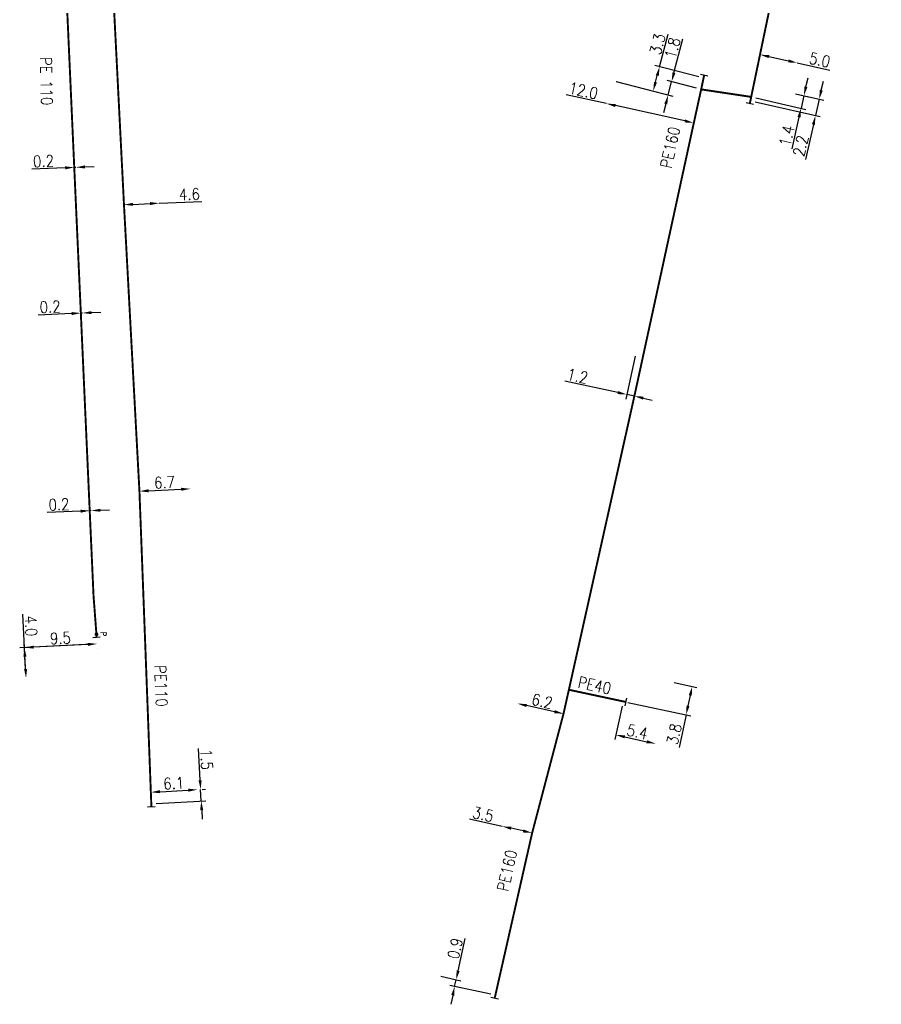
# Model space of a CAD drawing. Header units: millimetres. Extents: x 115991 to 117009, y 129000 to 129990.
# Drawn here: x 116446.6 to 116559.3, y 129015.9 to 129144.6 of the extents above; entities that cross this region are included whole.
import ezdxf
from ezdxf.enums import TextEntityAlignment as Align

# ---------------------------------------------------------------- set-up
doc = ezdxf.new("R2010")
doc.units = ezdxf.units.MM
doc.header["$PDMODE"] = 34
doc.linetypes.add('L_25_PE', pattern=[2000, 1000, 1000])
doc.linetypes.add('L_RAC_PE', pattern=[3.5, 2, -1.5])
doc.layers.get('0').update_dxf_attribs({"linetype": 'CONTINUOUS'})
doc.layers.get('DEFPOINTS').update_dxf_attribs({"linetype": 'CONTINUOUS'})
for name, color, linetype in [('L_150', 1, 'CONTINUOUS'), ('L_300', 7, 'CONTINUOUS'), ('L_340', 7, 'CONTINUOUS')]:
    doc.layers.add(name, color=color, linetype=linetype)
doc.layers.add('L_170', color=7, linetype='CONTINUOUS', plot=False)
doc.styles.add('G_ROMANS', font='ROMANS.SHX', dxfattribs={"width": 0.75})
doc.styles.get("Standard").update_dxf_attribs({"font": 'romans.shx', "width": 0.85})
doc.dimstyles.get("Standard").update_dxf_attribs({"dimtxt": 1.5, "dimasz": 1.2, "dimexe": 0.625, "dimexo": 0.625, "dimgap": 0.25, "dimtad": 1, "dimdec": 1, "dimzin": 0, "dimdsep": 46, "dimtxsty": 'Standard', "dimcen": -0.5, "dimadec": 0, "dimazin": 0, "dimtfac": 1, "dimtdec": 1, "dimtmove": 0, "dimatfit": 3, "dimfxl": 0, "dimtolj": 1, "dimtzin": 0, "dimarcsym": 0})

# ---------------------------------------------------------------- blocks, each defined once
blk = doc.blocks.new('L_340_07')
at = {"color": 0, "linetype": 'Continuous', "const_width": 0.25, "flags": 128}
blk.add_lwpolyline([(0, 0), (1.25, 0)], dxfattribs=at)
at = {"color": 0, "linetype": 'Continuous', "flags": 128}
blk.add_lwpolyline([(1.25, -0.5), (1.25, 0.5)], dxfattribs=at)
at = {"color": 0, "linetype": 'Continuous', "style": 'G_ROMANS', "width": 0.75, "flags": 3}
for tag, p in [('DEF_LEG', (0.72, -3.47)), ('DEF_COUP', (0.72, -5.97)), ('DEF_TYPE', (0.72, -8.47))]:
    blk.add_attdef(tag, text='', height=1.2, dxfattribs=at).set_placement(p, align=Align.MIDDLE)
blk = doc.blocks.new('L_300_12')
at = {"color": 0, "linetype": 'Continuous', "const_width": 0.497, "flags": 128}
blk.add_lwpolyline([(-0.25, 0, 1), (0.25, 0, 1)], format="xyb", close=True, dxfattribs=at)
at = {"color": 0, "linetype": 'Continuous', "style": 'G_ROMANS', "width": 0.75}
blk.add_text('P', height=1.5, dxfattribs=at).set_placement((0, 1.85), align=Align.MIDDLE)
at = {"color": 0, "linetype": 'Continuous', "style": 'G_ROMANS', "width": 0.75, "flags": 3}
for tag, p in [('DEF_LEG', (0, -5)), ('DEF_COUP', (0, -7.5)), ('DEF_TYPE', (0, -10))]:
    blk.add_attdef(tag, text='', height=1.2, dxfattribs=at).set_placement(p, align=Align.MIDDLE)
blk = doc.blocks.new('*D2')
at = {"layer": 'DEFPOINTS', "color": 0, "linetype": 'Continuous', "transparency": 16777216}
for p in [(116456.75, 129063.01), (116447.26, 129062.52), (116447.47, 129058.53)]:
    blk.add_point(p, dxfattribs=at)
at = {"layer": 'L_340', "color": 0, "linetype": 'Continuous', "lineweight": -2, "transparency": 16777216}
for p, q in [((116447.43, 129059.15), (116447.23, 129063.15)), ((116455.55, 129062.94), (116448.46, 129062.58)), ((116456.78, 129062.38), (116456.78, 129062.38))]:
    blk.add_line(p, q, dxfattribs=at)
at = {"layer": 'L_340', "color": 0, "linetype": 'Continuous', "transparency": 16777216}
for points in [[(116455.54, 129063.14), (116455.56, 129062.74), (116456.75, 129063.01)], [(116448.45, 129062.78), (116448.47, 129062.39), (116447.26, 129062.52)]]:
    blk.add_solid(points, dxfattribs=at)
at = {"layer": 'L_340', "color": 0, "linetype": 'Continuous', "transparency": 16777216, "insert": (116451.96, 129063.76), "char_height": 1.5, "attachment_point": 5, "rotation": 2.9056}
blk.add_mtext('\\A1;9.5', dxfattribs=at)
blk = doc.blocks.new('*D3')
at = {"layer": 'DEFPOINTS', "color": 0, "linetype": 'Continuous', "transparency": 16777216}
for p in [(116456.75, 129063.01), (116447.47, 129058.53), (116447.47, 129058.53)]:
    blk.add_point(p, dxfattribs=at)
at = {"layer": 'L_340', "color": 0, "linetype": 'Continuous', "lineweight": -2, "transparency": 16777216}
for p, q in [((116447.26, 129062.52), (116447.04, 129066.89)), ((116456.13, 129062.97), (116446.64, 129062.49)), ((116447.41, 129059.73), (116447.32, 129061.33))]:
    blk.add_line(p, q, dxfattribs=at)
at = {"layer": 'L_340', "color": 0, "linetype": 'Continuous', "transparency": 16777216}
for points in [[(116447.52, 129061.34), (116447.12, 129061.32), (116447.26, 129062.52)], [(116447.61, 129059.74), (116447.21, 129059.72), (116447.47, 129058.53)]]:
    blk.add_solid(points, dxfattribs=at)
at = {"layer": 'L_340', "color": 0, "linetype": 'Continuous', "transparency": 16777216, "insert": (116448.12, 129065.36), "char_height": 1.5, "attachment_point": 5, "rotation": 272.9056}
blk.add_mtext('\\A1;4.0', dxfattribs=at)
blk = doc.blocks.new('*D432')
at = {"layer": 'DEFPOINTS', "color": 0, "linetype": 'Continuous', "transparency": 16777216}
for p in [(116501.08, 129019.67), (116503.69, 129019.1), (116508.81, 129017.06)]:
    blk.add_point(p, dxfattribs=at)
at = {"layer": 'L_340', "color": 0, "linetype": 'Continuous', "lineweight": -2, "transparency": 16777216}
for p, q in [((116503.94, 129020.27), (116504.86, 129024.48)), ((116501.69, 129019.54), (116504.3, 129018.97)), ((116508.2, 129017.19), (116502.88, 129018.36)), ((116503.49, 129018.22), (116503.69, 129019.1)), ((116503.24, 129017.05), (116502.98, 129015.88))]:
    blk.add_line(p, q, dxfattribs=at)
at = {"layer": 'L_340', "color": 0, "linetype": 'Continuous', "transparency": 16777216}
for points in [[(116503.75, 129020.31), (116504.14, 129020.23), (116503.69, 129019.1)], [(116503.04, 129017.1), (116503.43, 129017.01), (116503.49, 129018.22)]]:
    blk.add_solid(points, dxfattribs=at)
at = {"layer": 'L_340', "color": 0, "linetype": 'Continuous', "transparency": 16777216, "insert": (116503.55, 129023.18), "char_height": 1.5, "attachment_point": 5, "rotation": 77.645}
blk.add_mtext('\\A1;0.9', dxfattribs=at)
blk = doc.blocks.new('*D434')
at = {"layer": 'DEFPOINTS', "color": 0, "linetype": 'Continuous', "transparency": 16777216}
for p in [(116527.22, 129101.26), (116526, 129095.61), (116526.98, 129095.4)]:
    blk.add_point(p, dxfattribs=at)
at = {"layer": 'L_150', "color": 0, "linetype": 'Continuous', "lineweight": -2, "transparency": 16777216}
for p, q in [((116527.09, 129100.64), (116525.87, 129095)), ((116524.83, 129095.86), (116517.88, 129097.37)), ((116526.98, 129095.4), (116526, 129095.61)), ((116528.15, 129095.14), (116529.32, 129094.89))]:
    blk.add_line(p, q, dxfattribs=at)
at = {"layer": 'L_150', "color": 0, "linetype": 'Continuous', "transparency": 16777216}
for points in [[(116524.87, 129096.06), (116524.78, 129095.67), (116526, 129095.61)], [(116528.19, 129095.34), (116528.11, 129094.95), (116526.98, 129095.4)]]:
    blk.add_solid(points, dxfattribs=at)
at = {"layer": 'L_150', "color": 0, "linetype": 'Continuous', "transparency": 16777216, "insert": (116519.55, 129098.03), "char_height": 1.5, "attachment_point": 5, "rotation": 347.7855}
blk.add_mtext('\\A1;1.2', dxfattribs=at)
blk = doc.blocks.new('*D433')
at = {"layer": 'DEFPOINTS', "color": 0, "linetype": 'Continuous', "transparency": 16777216}
for p in [(116511.71, 129055.2), (116511.71, 129055.2), (116517.72, 129053.88)]:
    blk.add_point(p, dxfattribs=at)
at = {"layer": 'L_150', "color": 0, "linetype": 'Continuous', "lineweight": -2, "transparency": 16777216}
blk.add_line((116516.55, 129054.14), (116512.88, 129054.94), dxfattribs=at)
at = {"layer": 'L_150', "color": 0, "linetype": 'Continuous', "transparency": 16777216}
for points in [[(116512.93, 129055.14), (116512.84, 129054.75), (116511.71, 129055.2)], [(116516.59, 129054.33), (116516.5, 129053.94), (116517.72, 129053.88)]]:
    blk.add_solid(points, dxfattribs=at)
at = {"layer": 'L_150', "color": 0, "linetype": 'Continuous', "transparency": 16777216, "insert": (116514.93, 129055.52), "char_height": 1.5, "attachment_point": 5, "rotation": 347.5987}
blk.add_mtext('\\A1;6.2', dxfattribs=at)
blk = doc.blocks.new('*D435')
at = {"layer": 'DEFPOINTS', "color": 0, "linetype": 'Continuous', "transparency": 16777216}
for p in [(116523.33, 129133.65), (116523.33, 129133.65), (116534.75, 129131.13)]:
    blk.add_point(p, dxfattribs=at)
at = {"layer": 'L_150', "color": 0, "linetype": 'Continuous', "lineweight": -2, "transparency": 16777216}
for p, q in [((116523.33, 129133.65), (116518.05, 129134.82)), ((116523.19, 129133.04), (116523.19, 129133.04)), ((116533.58, 129131.39), (116524.5, 129133.4))]:
    blk.add_line(p, q, dxfattribs=at)
at = {"layer": 'L_150', "color": 0, "linetype": 'Continuous', "transparency": 16777216}
for points in [[(116524.54, 129133.59), (116524.46, 129133.2), (116523.33, 129133.65)], [(116533.62, 129131.58), (116533.54, 129131.19), (116534.75, 129131.13)]]:
    blk.add_solid(points, dxfattribs=at)
at = {"layer": 'L_150', "color": 0, "linetype": 'Continuous', "transparency": 16777216, "insert": (116520.32, 129135.34), "char_height": 1.5, "attachment_point": 5, "rotation": 347.527}
blk.add_mtext('\\A1;12.0', dxfattribs=at)
blk = doc.blocks.new('*D436')
at = {"layer": 'DEFPOINTS', "color": 0, "linetype": 'Continuous', "transparency": 16777216}
for p in [(116524, 129136.71), (116535.71, 129135.51), (116531.4, 129134.78)]:
    blk.add_point(p, dxfattribs=at)
at = {"layer": 'L_150', "color": 0, "linetype": 'Continuous', "lineweight": -2, "transparency": 16777216}
for p, q in [((116532.16, 129137.68), (116533.32, 129142.11)), ((116524.61, 129136.56), (116532, 129134.62)), ((116535.1, 129135.67), (116531.25, 129136.68)), ((116531.4, 129134.78), (116531.85, 129136.52)), ((116531.09, 129133.62), (116530.79, 129132.46))]:
    blk.add_line(p, q, dxfattribs=at)
at = {"layer": 'L_150', "color": 0, "linetype": 'Continuous', "transparency": 16777216}
for points in [[(116531.96, 129137.73), (116532.35, 129137.63), (116531.85, 129136.52)], [(116530.9, 129133.67), (116531.29, 129133.57), (116531.4, 129134.78)]]:
    blk.add_solid(points, dxfattribs=at)
at = {"layer": 'L_150', "color": 0, "linetype": 'Continuous', "transparency": 16777216, "insert": (116531.97, 129140.92), "char_height": 1.5, "attachment_point": 5, "rotation": 75.3387}
blk.add_mtext('\\A1;1.8', dxfattribs=at)
blk = doc.blocks.new('*D437')
at = {"layer": 'DEFPOINTS', "color": 0, "linetype": 'Continuous', "transparency": 16777216}
for p in [(116524, 129136.71), (116536.02, 129136.98), (116529.44, 129135.29)]:
    blk.add_point(p, dxfattribs=at)
at = {"layer": 'L_340', "color": 0, "linetype": 'Continuous', "lineweight": -2, "transparency": 16777216}
for p, q in [((116530.28, 129138.48), (116531.39, 129142.71)), ((116535.42, 129137.14), (116529.67, 129138.64)), ((116524.61, 129136.56), (116530.05, 129135.13)), ((116529.75, 129136.45), (116529.98, 129137.32))]:
    blk.add_line(p, q, dxfattribs=at)
at = {"layer": 'L_340', "color": 0, "linetype": 'Continuous', "transparency": 16777216}
for points in [[(116529.78, 129137.37), (116530.17, 129137.27), (116530.28, 129138.48)], [(116529.55, 129136.5), (116529.94, 129136.4), (116529.44, 129135.29)]]:
    blk.add_solid(points, dxfattribs=at)
at = {"layer": 'L_340', "color": 0, "linetype": 'Continuous', "transparency": 16777216, "insert": (116530.02, 129141.43), "char_height": 1.5, "attachment_point": 5, "rotation": 75.3387}
blk.add_mtext('\\A1;3.3', dxfattribs=at)
blk = doc.blocks.new('*D438')
at = {"layer": 'DEFPOINTS', "color": 0, "linetype": 'Continuous', "transparency": 16777216}
for p in [(116547.43, 129135.08), (116542.25, 129134.53), (116549.14, 129134.69)]:
    blk.add_point(p, dxfattribs=at)
at = {"layer": 'L_150', "color": 0, "linetype": 'Continuous', "lineweight": -2, "transparency": 16777216}
for p, q in [((116549.41, 129135.86), (116549.68, 129137.03)), ((116542.86, 129134.39), (116549.37, 129132.89)), ((116548.04, 129134.94), (116549.75, 129134.55)), ((116549.14, 129134.69), (116548.76, 129133.03)), ((116548.49, 129131.86), (116547.54, 129127.72))]:
    blk.add_line(p, q, dxfattribs=at)
at = {"layer": 'L_150', "color": 0, "linetype": 'Continuous', "transparency": 16777216}
for points in [[(116549.21, 129135.9), (116549.6, 129135.81), (116549.14, 129134.69)], [(116548.3, 129131.91), (116548.69, 129131.82), (116548.76, 129133.03)]]:
    blk.add_solid(points, dxfattribs=at)
at = {"layer": 'L_150', "color": 0, "linetype": 'Continuous', "transparency": 16777216, "insert": (116546.91, 129129.43), "char_height": 1.5, "attachment_point": 5, "rotation": 77.0785}
blk.add_mtext('\\A1;1.4', dxfattribs=at)
blk = doc.blocks.new('*D439')
at = {"layer": 'DEFPOINTS', "color": 0, "linetype": 'Continuous', "transparency": 16777216}
for p in [(116543.4, 129140.05), (116548.28, 129138.98), (116548.28, 129138.98)]:
    blk.add_point(p, dxfattribs=at)
at = {"layer": 'L_150', "color": 0, "linetype": 'Continuous', "lineweight": -2, "transparency": 16777216}
for p, q in [((116544.57, 129139.8), (116547.11, 129139.24)), ((116548.28, 129138.98), (116552.55, 129138.04))]:
    blk.add_line(p, q, dxfattribs=at)
at = {"layer": 'L_150', "color": 0, "linetype": 'Continuous', "transparency": 16777216}
for points in [[(116544.62, 129139.99), (116544.53, 129139.6), (116543.4, 129140.05)], [(116547.16, 129139.43), (116547.07, 129139.04), (116548.28, 129138.98)]]:
    blk.add_solid(points, dxfattribs=at)
at = {"layer": 'L_150', "color": 0, "linetype": 'Continuous', "transparency": 16777216, "insert": (116551.22, 129139.36), "char_height": 1.5, "attachment_point": 5, "rotation": 347.6178}
blk.add_mtext('\\A1;5.0', dxfattribs=at)
blk = doc.blocks.new('*D442')
at = {"layer": 'DEFPOINTS', "color": 0, "linetype": 'Continuous', "transparency": 16777216}
for p in [(116547.43, 129135.08), (116542.15, 129134.04), (116551.14, 129134.23)]:
    blk.add_point(p, dxfattribs=at)
at = {"layer": 'L_340', "color": 0, "linetype": 'Continuous', "lineweight": -2, "transparency": 16777216}
for p, q in [((116551.41, 129135.4), (116551.68, 129136.57)), ((116542.76, 129133.9), (116551.26, 129131.95)), ((116548.04, 129134.94), (116551.75, 129134.09)), ((116551.14, 129134.23), (116550.65, 129132.09)), ((116550.38, 129130.92), (116549.34, 129126.36))]:
    blk.add_line(p, q, dxfattribs=at)
at = {"layer": 'L_340', "color": 0, "linetype": 'Continuous', "transparency": 16777216}
for points in [[(116551.22, 129135.44), (116551.61, 129135.35), (116551.14, 129134.23)], [(116550.19, 129130.96), (116550.58, 129130.87), (116550.65, 129132.09)]]:
    blk.add_solid(points, dxfattribs=at)
at = {"layer": 'L_340', "color": 0, "linetype": 'Continuous', "transparency": 16777216, "insert": (116548.72, 129128.13), "char_height": 1.5, "attachment_point": 5, "rotation": 77.0785}
blk.add_mtext('\\A1;2.2', dxfattribs=at)
blk = doc.blocks.new('*D444')
at = {"layer": 'DEFPOINTS', "color": 0, "linetype": 'Continuous', "transparency": 16777216}
for p in [(116531.57, 129058.08), (116534.54, 129057.44), (116525.51, 129055.49)]:
    blk.add_point(p, dxfattribs=at)
at = {"layer": 'L_340', "color": 0, "linetype": 'Continuous', "lineweight": -2, "transparency": 16777216}
for p, q in [((116532.18, 129057.95), (116535.15, 129057.31)), ((116526.12, 129055.36), (116534.35, 129053.6)), ((116534.28, 129056.27), (116533.99, 129054.9)), ((116533.74, 129053.73), (116532.82, 129049.45))]:
    blk.add_line(p, q, dxfattribs=at)
at = {"layer": 'L_340', "color": 0, "linetype": 'Continuous', "transparency": 16777216}
for points in [[(116534.09, 129056.31), (116534.48, 129056.23), (116534.54, 129057.44)], [(116533.8, 129054.94), (116534.19, 129054.86), (116533.74, 129053.73)]]:
    blk.add_solid(points, dxfattribs=at)
at = {"layer": 'L_340', "color": 0, "linetype": 'Continuous', "transparency": 16777216, "insert": (116532.18, 129051.21), "char_height": 1.5, "attachment_point": 5, "rotation": 77.9096}
blk.add_mtext('\\A1;3.8', dxfattribs=at)
blk = doc.blocks.new('*D443')
at = {"layer": 'DEFPOINTS', "color": 0, "linetype": 'Continuous', "transparency": 16777216}
for p in [(116525.51, 129055.49), (116529.77, 129049.96), (116529.77, 129049.96)]:
    blk.add_point(p, dxfattribs=at)
at = {"layer": 'L_340', "color": 0, "linetype": 'Continuous', "lineweight": -2, "transparency": 16777216}
for p, q in [((116525.38, 129054.88), (116524.41, 129050.5)), ((116525.72, 129050.86), (116528.6, 129050.22))]:
    blk.add_line(p, q, dxfattribs=at)
at = {"layer": 'L_340', "color": 0, "linetype": 'Continuous', "transparency": 16777216}
for points in [[(116525.76, 129051.05), (116525.67, 129050.66), (116524.54, 129051.11)], [(116528.64, 129050.41), (116528.55, 129050.02), (116529.77, 129049.96)]]:
    blk.add_solid(points, dxfattribs=at)
at = {"layer": 'L_340', "color": 0, "linetype": 'Continuous', "transparency": 16777216, "insert": (116527.37, 129051.51), "char_height": 1.5, "attachment_point": 5, "rotation": 347.5371}
blk.add_mtext('\\A1;5.4', dxfattribs=at)
blk = doc.blocks.new('*D452')
at = {"layer": 'DEFPOINTS', "color": 0, "linetype": 'Continuous', "transparency": 16777216}
for p in [(116469.87, 129043.95), (116470.29, 129043.97), (116463.84, 129042.11)]:
    blk.add_point(p, dxfattribs=at)
at = {"layer": 'L_340', "color": 0, "linetype": 'Continuous', "lineweight": -2, "transparency": 16777216}
for p, q in [((116470.22, 129045.17), (116469.99, 129049.35)), ((116470.37, 129042.47), (116470.29, 129043.97)), ((116470.49, 129043.98), (116470.91, 129044)), ((116464.46, 129042.15), (116470.99, 129042.5)), ((116470.43, 129041.27), (116470.5, 129040.07))]:
    blk.add_line(p, q, dxfattribs=at)
at = {"layer": 'L_340', "color": 0, "linetype": 'Continuous', "transparency": 16777216}
for points in [[(116470.42, 129045.18), (116470.02, 129045.16), (116470.29, 129043.97)], [(116470.63, 129041.28), (116470.23, 129041.26), (116470.37, 129042.47)]]:
    blk.add_solid(points, dxfattribs=at)
at = {"layer": 'L_340', "color": 0, "linetype": 'Continuous', "transparency": 16777216, "insert": (116471.07, 129047.91), "char_height": 1.5, "attachment_point": 5, "rotation": 273.1207}
blk.add_mtext('\\A1;1.5', dxfattribs=at)
blk = doc.blocks.new('*D451')
at = {"layer": 'DEFPOINTS', "color": 0, "linetype": 'Continuous', "transparency": 16777216}
for p in [(116463.78, 129043.61), (116469.87, 129043.95), (116469.87, 129043.95)]:
    blk.add_point(p, dxfattribs=at)
at = {"layer": 'L_150', "color": 0, "linetype": 'Continuous', "lineweight": -2, "transparency": 16777216}
blk.add_line((116464.98, 129043.68), (116468.67, 129043.88), dxfattribs=at)
at = {"layer": 'L_150', "color": 0, "linetype": 'Continuous', "transparency": 16777216}
for points in [[(116464.97, 129043.88), (116464.99, 129043.48), (116463.78, 129043.61)], [(116468.66, 129044.08), (116468.68, 129043.68), (116469.87, 129043.95)]]:
    blk.add_solid(points, dxfattribs=at)
at = {"layer": 'L_150', "color": 0, "linetype": 'Continuous', "transparency": 16777216, "insert": (116466.77, 129044.78), "char_height": 1.5, "attachment_point": 5, "rotation": 3.1207}
blk.add_mtext('\\A1;6.1', dxfattribs=at)
blk = doc.blocks.new('*D453')
at = {"layer": 'DEFPOINTS', "color": 0, "linetype": 'Continuous', "transparency": 16777216}
for p in [(116462.29, 129082.97), (116468.94, 129083.28), (116468.94, 129083.28)]:
    blk.add_point(p, dxfattribs=at)
at = {"layer": 'L_150', "color": 0, "linetype": 'Continuous', "lineweight": -2, "transparency": 16777216}
blk.add_line((116463.49, 129083.03), (116467.74, 129083.22), dxfattribs=at)
at = {"layer": 'L_150', "color": 0, "linetype": 'Continuous', "transparency": 16777216}
for points in [[(116463.48, 129083.23), (116463.5, 129082.83), (116462.29, 129082.97)], [(116467.73, 129083.42), (116467.75, 129083.02), (116468.94, 129083.28)]]:
    blk.add_solid(points, dxfattribs=at)
at = {"layer": 'L_150', "color": 0, "linetype": 'Continuous', "transparency": 16777216, "insert": (116465.57, 129084.12), "char_height": 1.5, "attachment_point": 5, "rotation": 2.6223}
blk.add_mtext('\\A1;6.7', dxfattribs=at)
blk = doc.blocks.new('*D454')
at = {"layer": 'DEFPOINTS', "color": 0, "linetype": 'Continuous', "transparency": 16777216}
for p in [(116460.27, 129120.43), (116464.88, 129120.63), (116464.88, 129120.63)]:
    blk.add_point(p, dxfattribs=at)
at = {"layer": 'L_150', "color": 0, "linetype": 'Continuous', "lineweight": -2, "transparency": 16777216}
for p, q in [((116464.88, 129120.63), (116470.45, 129120.87)), ((116461.47, 129120.48), (116463.68, 129120.58))]:
    blk.add_line(p, q, dxfattribs=at)
at = {"layer": 'L_150', "color": 0, "linetype": 'Continuous', "transparency": 16777216}
for points in [[(116461.46, 129120.68), (116461.47, 129120.28), (116460.27, 129120.43)], [(116463.68, 129120.78), (116463.69, 129120.38), (116464.88, 129120.63)]]:
    blk.add_solid(points, dxfattribs=at)
at = {"layer": 'L_150', "color": 0, "linetype": 'Continuous', "transparency": 16777216, "insert": (116468.82, 129121.8), "char_height": 1.5, "attachment_point": 5, "rotation": 2.4748}
blk.add_mtext('\\A1;4.6', dxfattribs=at)
blk = doc.blocks.new('*D460')
at = {"layer": 'DEFPOINTS', "color": 0, "linetype": 'Continuous', "transparency": 16777216}
for p in [(116509.71, 129039.15), (116509.71, 129039.15), (116513.62, 129038.29)]:
    blk.add_point(p, dxfattribs=at)
at = {"layer": 'L_150', "color": 0, "linetype": 'Continuous', "lineweight": -2, "transparency": 16777216}
for p, q in [((116509.71, 129039.15), (116505.44, 129040.08)), ((116509.84, 129039.76), (116509.84, 129039.76)), ((116512.44, 129038.55), (116510.88, 129038.89))]:
    blk.add_line(p, q, dxfattribs=at)
at = {"layer": 'L_150', "color": 0, "linetype": 'Continuous', "transparency": 16777216}
for points in [[(116510.92, 129039.09), (116510.84, 129038.7), (116509.71, 129039.15)], [(116512.49, 129038.74), (116512.4, 129038.35), (116513.62, 129038.29)]]:
    blk.add_solid(points, dxfattribs=at)
at = {"layer": 'L_150', "color": 0, "linetype": 'Continuous', "transparency": 16777216, "insert": (116507.2, 129040.72), "char_height": 1.5, "attachment_point": 5, "rotation": 347.6611}
blk.add_mtext('\\A1;3.5', dxfattribs=at)
blk = doc.blocks.new('*D569')
at = {"layer": 'DEFPOINTS', "color": 0, "linetype": 'Continuous', "transparency": 16777216}
for p in [(116453.77, 129125.31), (116453.77, 129125.31), (116453.97, 129125.31)]:
    blk.add_point(p, dxfattribs=at)
at = {"layer": 'L_150', "color": 0, "linetype": 'Continuous', "lineweight": -2, "transparency": 16777216}
for p, q in [((116452.58, 129125.25), (116448.21, 129125.06)), ((116453.75, 129125.93), (116453.75, 129125.93)), ((116453.97, 129125.31), (116453.77, 129125.31)), ((116453.95, 129125.94), (116453.95, 129125.94)), ((116455.17, 129125.37), (116456.37, 129125.42))]:
    blk.add_line(p, q, dxfattribs=at)
at = {"layer": 'L_150', "color": 0, "linetype": 'Continuous', "transparency": 16777216}
for points in [[(116452.57, 129125.45), (116452.59, 129125.05), (116453.77, 129125.31)], [(116455.16, 129125.57), (116455.18, 129125.17), (116453.97, 129125.31)]]:
    blk.add_solid(points, dxfattribs=at)
at = {"layer": 'L_150', "color": 0, "linetype": 'Continuous', "transparency": 16777216, "insert": (116449.75, 129126.13), "char_height": 1.5, "attachment_point": 5, "rotation": 2.576}
blk.add_mtext('\\A1;0.2', dxfattribs=at)
blk = doc.blocks.new('*D570')
at = {"layer": 'DEFPOINTS', "color": 0, "linetype": 'Continuous', "transparency": 16777216}
for p in [(116454.63, 129106.26), (116454.63, 129106.26), (116454.83, 129106.27)]:
    blk.add_point(p, dxfattribs=at)
at = {"layer": 'L_150', "color": 0, "linetype": 'Continuous', "lineweight": -2, "transparency": 16777216}
for p, q in [((116454.6, 129106.88), (116454.6, 129106.88)), ((116454.8, 129106.89), (116454.8, 129106.89)), ((116453.43, 129106.2), (116449.07, 129106.01)), ((116454.83, 129106.27), (116454.63, 129106.26)), ((116456.03, 129106.32), (116457.23, 129106.37))]:
    blk.add_line(p, q, dxfattribs=at)
at = {"layer": 'L_150', "color": 0, "linetype": 'Continuous', "transparency": 16777216}
for points in [[(116453.42, 129106.4), (116453.44, 129106), (116454.63, 129106.26)], [(116456.02, 129106.52), (116456.04, 129106.12), (116454.83, 129106.27)]]:
    blk.add_solid(points, dxfattribs=at)
at = {"layer": 'L_150', "color": 0, "linetype": 'Continuous', "transparency": 16777216, "insert": (116450.61, 129107.08), "char_height": 1.5, "attachment_point": 5, "rotation": 2.576}
blk.add_mtext('\\A1;0.2', dxfattribs=at)
blk = doc.blocks.new('*D571')
at = {"layer": 'DEFPOINTS', "color": 0, "linetype": 'Continuous', "transparency": 16777216}
for p in [(116455.79, 129080.42), (116455.79, 129080.42), (116455.99, 129080.43)]:
    blk.add_point(p, dxfattribs=at)
at = {"layer": 'L_150', "color": 0, "linetype": 'Continuous', "lineweight": -2, "transparency": 16777216}
for p, q in [((116455.77, 129081.04), (116455.77, 129081.04)), ((116455.97, 129081.05), (116455.97, 129081.05)), ((116454.6, 129080.36), (116450.23, 129080.17)), ((116455.99, 129080.43), (116455.79, 129080.42)), ((116457.19, 129080.48), (116458.39, 129080.53))]:
    blk.add_line(p, q, dxfattribs=at)
at = {"layer": 'L_150', "color": 0, "linetype": 'Continuous', "transparency": 16777216}
for points in [[(116454.59, 129080.56), (116454.6, 129080.16), (116455.79, 129080.42)], [(116457.18, 129080.68), (116457.2, 129080.28), (116455.99, 129080.43)]]:
    blk.add_solid(points, dxfattribs=at)
at = {"layer": 'L_150', "color": 0, "linetype": 'Continuous', "transparency": 16777216, "insert": (116451.77, 129081.24), "char_height": 1.5, "attachment_point": 5, "rotation": 2.576}
blk.add_mtext('\\A1;0.2', dxfattribs=at)

msp = doc.modelspace()

# ---------------------------------------------------------------- linework, layer by layer
at = {"layer": 'L_150', "linetype": 'L_25_PE', "const_width": 0.25, "flags": 128}
for points in [[(116551.09, 129253.57), (116557.72, 129253.71), (116558.26, 129246.68), (116559.1, 129213.9), (116559.13, 129213.15), (116553.45, 129187.42), (116550.19, 129172.66), (116543.4, 129140.05), (116542.25, 129134.53), (116542.15, 129134.04)], [(116456.76, 129186.56), (116456.87, 129183.55), (116457.91, 129166.94), (116460.27, 129120.43), (116462.29, 129082.97), (116463.78, 129043.61), (116463.84, 129042.11)], [(116513.62, 129038.29), (116517.72, 129053.88), (116518.42, 129057.01), (116526.98, 129095.4), (116534.75, 129131.13), (116535.71, 129135.51), (116536.02, 129136.98)], [(116535.71, 129135.51), (116542.25, 129134.53)], [(116508.81, 129017.06), (116513.62, 129038.29)]]:
    msp.add_lwpolyline(points, dxfattribs=at)
at = {"layer": 'L_150', "linetype": 'L_25_PE'}
msp.add_lwpolyline([(116448.42, 129236.07, 0.25, 0.25, 0), (116448.61, 129231.94, 0.25, 0.25, 0), (116449.5, 129212.67, 0.25, 0.25, 0), (116450.43, 129193.87, 0.25, 0.25, 0), (116451.31, 129178, 0.25, 0.25, 0), (116452.13, 129161.95, 0.25, 0.25, 0), (116452.82, 129146.47, 0.25, 0.25, 0), (116453.77, 129125.31, 0.25, 0.25, 0), (116454.63, 129106.26, 0.25, 0.25, 0), (116455.79, 129080.42, 0.25, 0.25, 0), (116456.29, 129069.3, 0.25, 0.25, 0), (116456.67, 129064.25, 0, 0, 0)], format="xyseb", dxfattribs=at)
at = {"layer": 'L_170', "linetype": 'L_RAC_PE', "const_width": 0.25, "flags": 128}
msp.add_lwpolyline([(116518.42, 129057.01), (116525.51, 129055.49)], dxfattribs=at)

# ---------------------------------------------------------------- block references
at = {"layer": 'L_300', "xscale": 0.5, "yscale": 0.5, "zscale": 0.5, "rotation": 273.5272179958654}
msp.add_blockref('L_300_12', (116456.67, 129064.25), dxfattribs=at)
at = {"layer": 'L_340', "xscale": 0.3}
for p, rotation in [((116536.02, 129136.98), 77.72650367124648), ((116542.15, 129134.04), 258.2292604640737), ((116456.65, 129064.25), 274.6449634296241), ((116525.51, 129055.49), 347.9096436495929), ((116463.84, 129042.11), 272.1613316161771), ((116508.81, 129017.06), 257.2357543290155)]:
    msp.add_blockref('L_340_07', p, dxfattribs=dict(at, rotation=rotation))

# ---------------------------------------------------------------- texts
at = {"layer": 'L_150', "linetype": 'Continuous', "width": 0.85}
msp.add_text('PE 110', height=1.5, rotation=271.2738, dxfattribs=at).set_placement((116450.13, 129136.59), align=Align.MIDDLE)
for s, rotation, p in [('PE160', 77.7265, (116531.81, 129125.09)), ('PE110', 272.1613, (116464.25, 129060.22)), ('PE160', 77.2358, (116510.47, 129030.54))]:
    msp.add_text(s, height=1.5, rotation=rotation, dxfattribs=at).set_placement(p)
at = {"layer": 'L_170', "linetype": 'Continuous', "width": 0.85}
msp.add_text('PE40', height=1.5, rotation=347.9096, dxfattribs=at).set_placement((116519.49, 129057.31))

# ---------------------------------------------------------------- dimensions: what is measured, and where the dimension line sits
at = {"layer": 'L_150', "linetype": 'Continuous'}
for base, p1, p2, angle, picture, middle in [((116531.4, 129134.78), (116535.71, 129135.51), (116524, 129136.71), 75.3387, '*D436', (116532.94, 129140.67)), ((116548.28, 129138.98), (116543.4, 129140.05), (116548.28, 129138.98), 167.6178, '*D439', (116551.01, 129138.38)), ((116453.77, 129125.31), (116453.97, 129125.31), (116453.77, 129125.31), 2.576, '*D569', (116449.79, 129125.13)), ((116464.88, 129120.63), (116460.27, 129120.43), (116464.88, 129120.63), 182.4748, '*D454', (116468.86, 129120.8)), ((116454.63, 129106.26), (116454.83, 129106.27), (116454.63, 129106.26), 2.576, '*D570', (116450.65, 129106.08)), ((116468.937, 129083.2758), (116462.2939, 129082.9715), (116468.937, 129083.2758), 182.6223, '*D453', (116465.6154, 129083.1237)), ((116455.79, 129080.42), (116455.99, 129080.43), (116455.79, 129080.42), 2.576, '*D571', (116451.81, 129080.24)), ((116511.71, 129055.2), (116517.72, 129053.88), (116511.71, 129055.2), 347.5987, '*D433', (116514.72, 129054.54)), ((116469.87, 129043.95), (116463.78, 129043.61), (116469.87, 129043.95), 183.1207, '*D451', (116466.82, 129043.78))]:
    dim = msp.add_linear_dim(base=base, p1=p1, p2=p2, angle=angle, dimstyle='Standard', dxfattribs=at)
    dim.commit()
    dim.dimension.update_dxf_attribs({"geometry": picture, "text_midpoint": middle, "dimtype": 160})
for base, p1, p2, angle, text, picture, middle in [((116523.33, 129133.65), (116534.75, 129131.13), (116523.33, 129133.65), 347.527, '12.0', '*D435', (116520.1, 129134.37)), ((116549.14, 129134.69), (116542.25, 129134.53), (116547.43, 129135.08), 257.0785, '1.4', '*D438', (116547.88, 129129.21)), ((116526, 129095.61), (116526.98, 129095.4), (116527.22, 129101.26), 347.7855, '1.2', '*D434', (116519.34, 129097.05)), ((116509.71, 129039.15), (116513.62, 129038.29), (116509.71, 129039.15), 347.6611, '3.5', '*D460', (116506.99, 129039.74))]:
    dim = msp.add_linear_dim(base=base, p1=p1, p2=p2, angle=angle, text=text, dimstyle='Standard', dxfattribs=at)
    dim.commit()
    dim.dimension.update_dxf_attribs({"geometry": picture, "text_midpoint": middle, "dimtype": 160})
at = {"layer": 'L_340', "linetype": 'Continuous'}
for base, p1, p2, angle, picture, middle in [((116529.44, 129135.29), (116536.02, 129136.98), (116524, 129136.71), 75.3387, '*D437', (116530.98, 129141.18)), ((116551.14, 129134.23), (116542.15, 129134.04), (116547.43, 129135.08), 257.0785, '*D442', (116549.69, 129127.91)), ((116447.47, 129058.53), (116456.75, 129063.01), (116447.47, 129058.53), 92.9056, '*D3', (116447.12, 129065.31)), ((116447.26, 129062.52), (116456.75, 129063.01), (116447.47, 129058.53), 2.9056, '*D2', (116452.01, 129062.76)), ((116534.54, 129057.44), (116525.51, 129055.49), (116531.57, 129058.08), 257.9096, '*D444', (116533.16, 129051)), ((116529.7674, 129049.9596), (116525.5105, 129055.4899), (116529.7674, 129049.9596), 167.5371, '*D443', (116527.1554, 129050.5369)), ((116470.29, 129043.97), (116463.84, 129042.11), (116469.87, 129043.95), 273.1207, '*D452', (116470.07, 129047.86)), ((116503.69, 129019.1), (116508.81, 129017.06), (116501.08, 129019.67), 257.645, '*D432', (116504.53, 129022.96))]:
    dim = msp.add_linear_dim(base=base, p1=p1, p2=p2, angle=angle, dimstyle='Standard', dxfattribs=at)
    dim.commit()
    dim.dimension.update_dxf_attribs({"geometry": picture, "text_midpoint": middle, "dimtype": 160})

doc.saveas('drawing.dxf')
